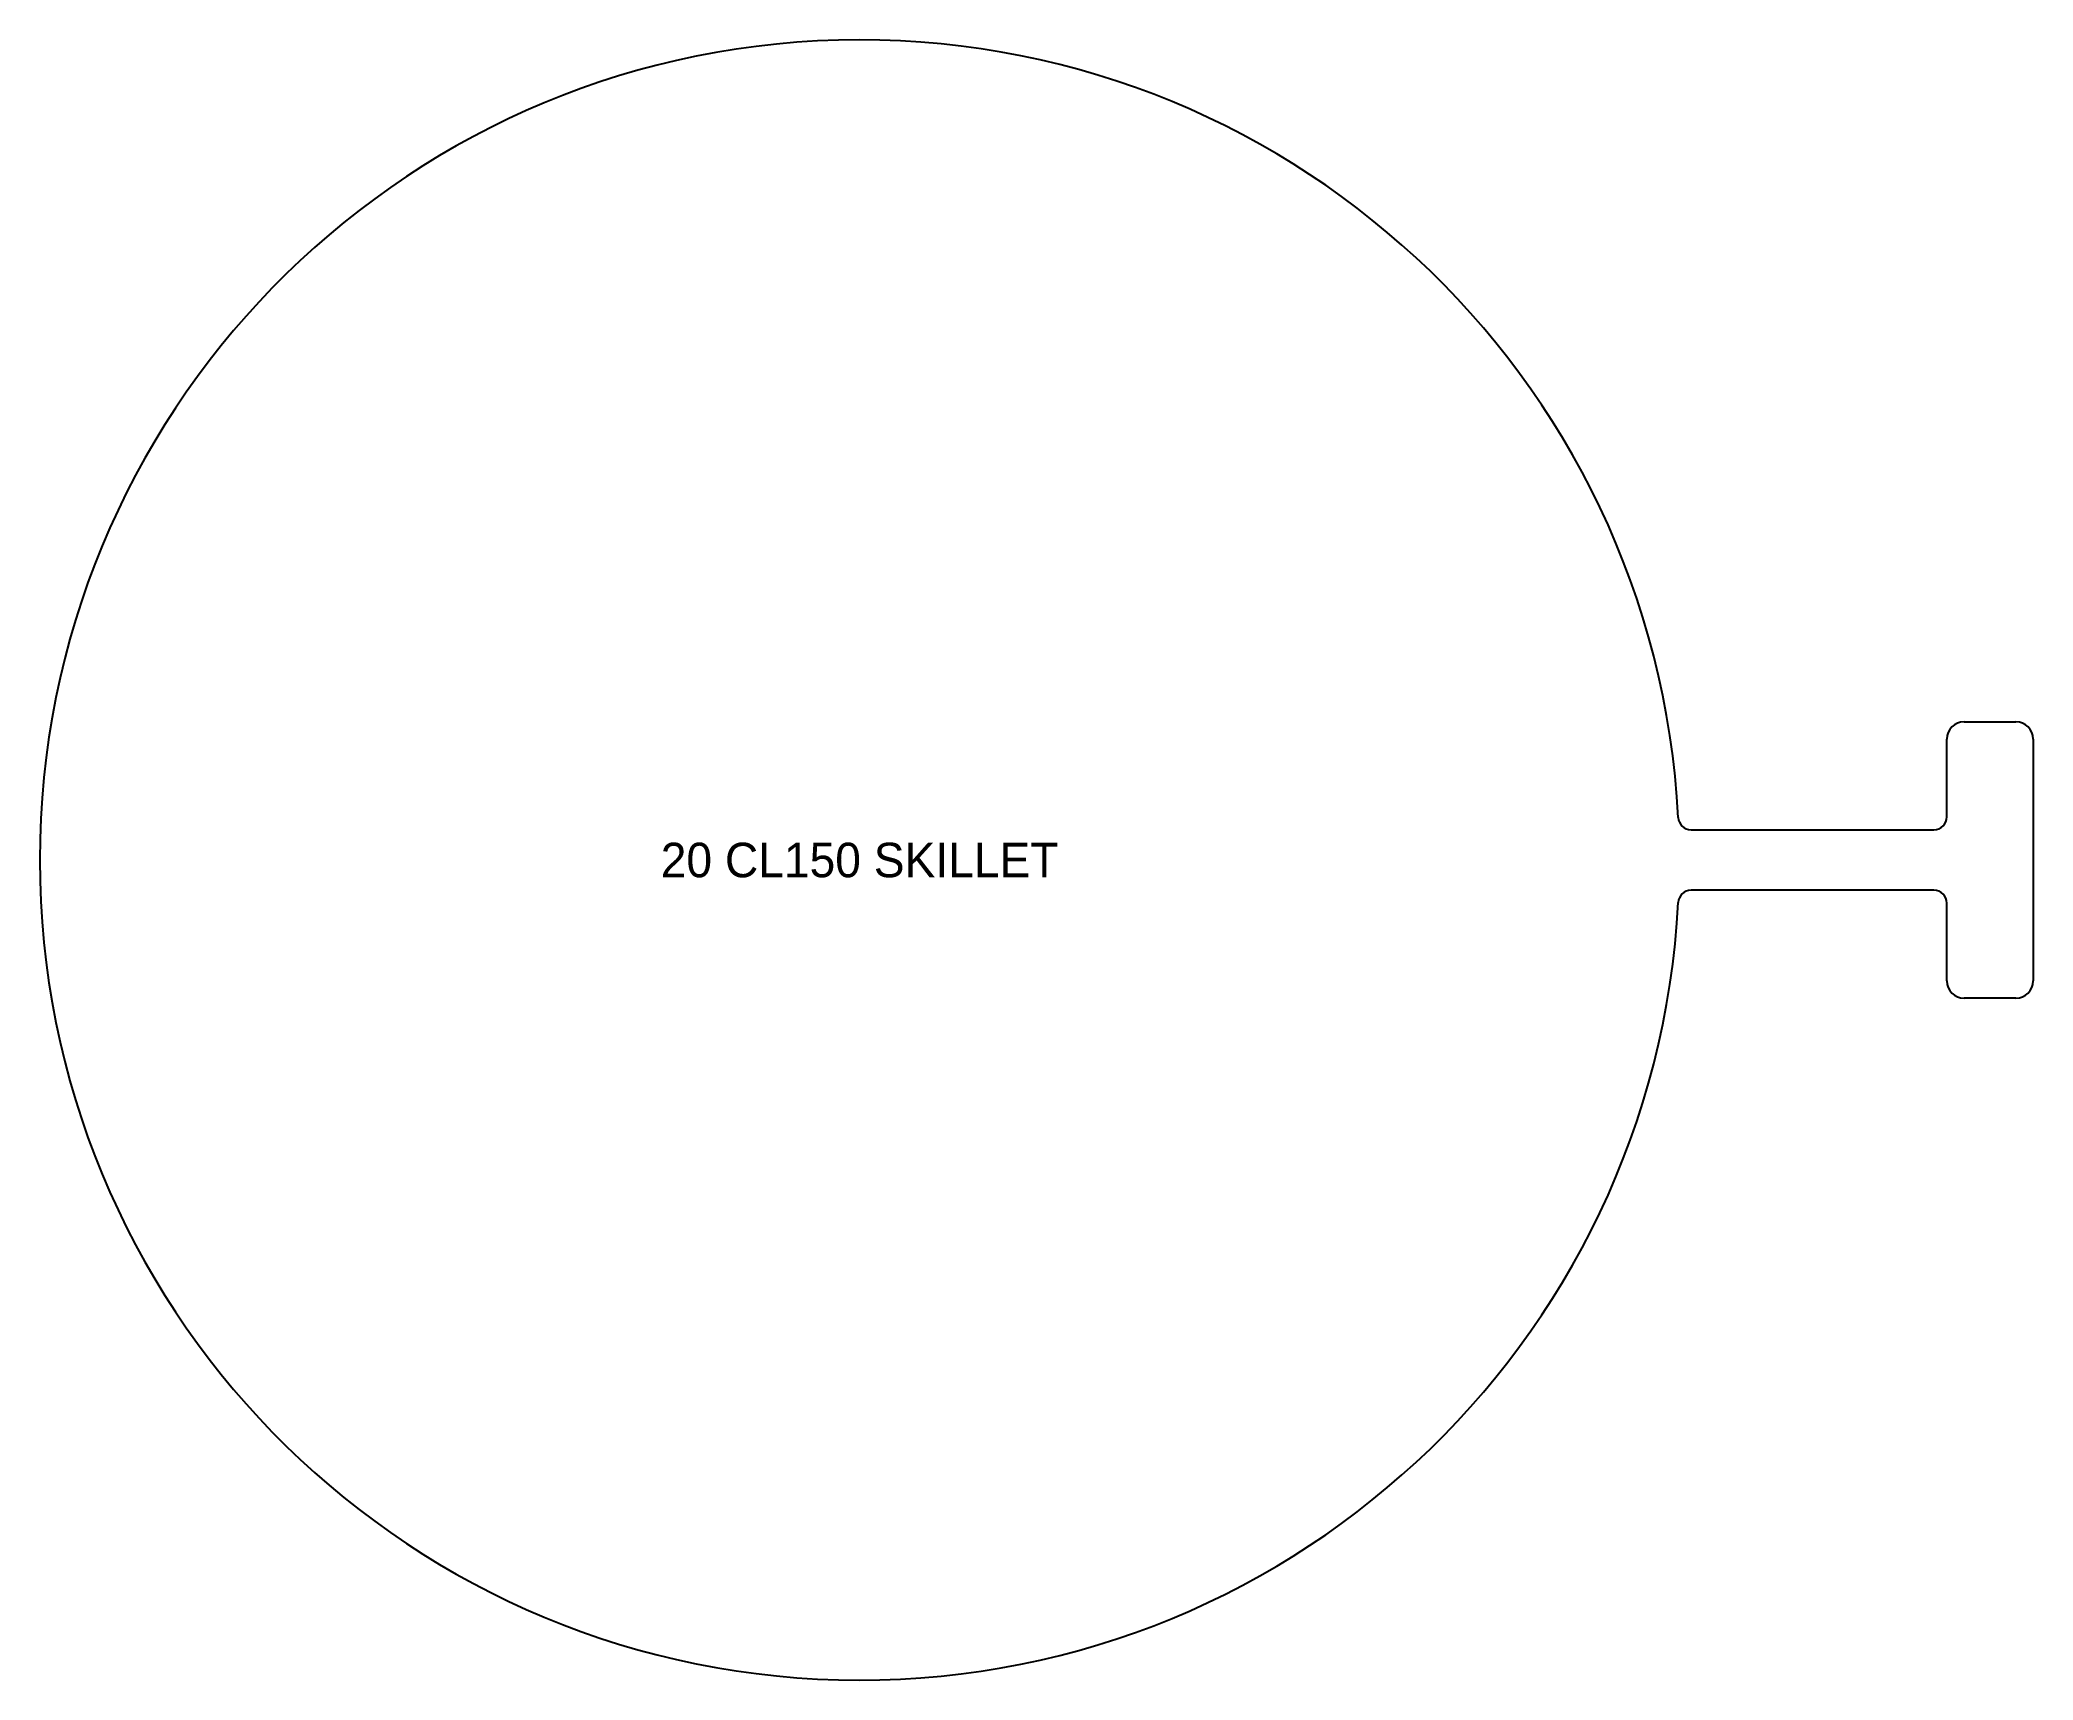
# Model space of a CAD drawing. Header units: inches. Extents: x -11.9 to 17, y -11.9 to 11.9.
import ezdxf
from ezdxf.enums import TextEntityAlignment as Align

# ---------------------------------------------------------------- set-up
doc = ezdxf.new("R2010")
doc.units = ezdxf.units.IN
doc.header["$MEASUREMENT"] = 0
doc.layers.add('CUT', color=7, linetype='CONTINUOUS')
doc.layers.add('ETCH', color=1, linetype='CONTINUOUS')

msp = doc.modelspace()

# ---------------------------------------------------------------- linework, layer by layer
at = {"layer": 'CUT'}
for p, q in [((15.75, 0.625), (15.75, 1.75)), ((16, 2), (16.75, 2)), ((17, 1.75), (17, -1.75)), ((12.046297, 0.4375), (15.5625, 0.4375)), ((15.5625, -0.4375), (12.046297, -0.4375)), ((15.75, -1.75), (15.75, -0.625)), ((16.75, -2), (16, -2))]:
    msp.add_line(p, q, dxfattribs=at)
for centre, radius, start, end in [((0, 0), 11.875, 2.970023, 357.029977), ((16, 1.75), 0.25, 90, 180), ((16.75, 1.75), 0.25, 0, 90), ((12.046297, 0.625), 0.1875, 182.970023, 270), ((15.5625, 0.625), 0.1875, 270, 0), ((12.046297, -0.625), 0.1875, 90, 177.029977), ((15.5625, -0.625), 0.1875, 0, 90), ((16, -1.75), 0.25, 180, 270), ((16.75, -1.75), 0.25, 270, 0)]:
    msp.add_arc(centre, radius, start, end, dxfattribs=at)

# ---------------------------------------------------------------- texts
at = {"layer": 'ETCH'}
msp.add_text('20 CL150 SKILLET', height=0.5, dxfattribs=at).set_placement((0, 0), align=Align.MIDDLE_CENTER)

doc.saveas('drawing.dxf')
